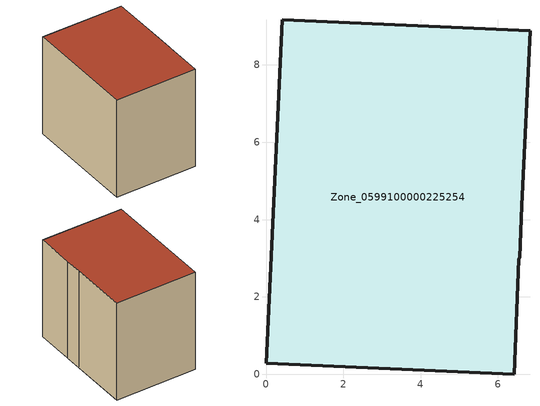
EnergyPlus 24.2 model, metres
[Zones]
Zone_0599100000225254
 floor ground (C_G): 6.56,3.03 6.54,2.97 6.42,0 0,0.28 0.42,9.17 6.83,8.89 6.62,4.36 z1.26
 wall outside (C_F): 6.62,4.36 6.83,8.89 0.42,9.17 0,0.28 6.42,0 6.54,2.97 6.56,3.03 6.62,4.36 z1.26:9.24
 roof outside (C_R): 6.54,2.97 6.56,3.03 6.62,4.36 6.83,8.89 0.42,9.17 0,0.28 6.42,0 z9.24
[BUILDING]
Pand.0599100000225254: North Axis=0; Terrain=City; Loads Convergence Tolerance Value=0.04; Temperature Convergence Tolerance Value=0.4; Solar Distribution=FullExterior; Maximum Number of Warmup Days=25; Minimum Number of Warmup Days=1
[Site:Location]
Rotterdam.The.Hague.AP_ZH_NLD Design_Conditions: Latitude=51.96; Longitude=4.45; Time Zone=1; Elevation=-4.5
[SITE:GROUNDTEMPERATURE:BUILDINGSURFACE]
18, 18, 18, 18, 18, 18, 18, 18, 18, 18, 18, 18
[MATERIAL] Thermal Absorptance=0.9; Solar Absorptance=0.7; Visible Absorptance=0.7
Name | Roughness | Thickness | Conductivity | Density | Specific Heat
G.TC.1965-1974 | MediumSmooth | 0.15 | 0.882353 | 540 | 1210
F.TC.1965-1974 | Rough | 0.3 | 0.697674 | 1920 | 840
R.TC.1965-1974 | MediumRough | 0.2 | 0.232558 | 1500 | 1000
[CONSTRUCTION]
C_G: G.TC.1965-1974
C_F: F.TC.1965-1974
C_R: R.TC.1965-1974
[ZONE]
Zone_0599100000225254: Type=1; Multiplier=1; Ceiling Height=Autocalculate; Volume=Autocalculate; Floor Area=autocalculate; Part of Total Floor Area=Yes
[ZONEINFILTRATION:DESIGNFLOWRATE]
Infil_Zone_0599100000225254: Zone or ZoneList or Space or SpaceList=Zone_0599100000225254; Schedule=AlwaysOn; Design Flow Rate Calculation Method=Flow/Area; Flow Rate per Floor Area=0.003; Constant Term Coefficient=1; Temperature Term Coefficient=0; Velocity Term Coefficient=0; Velocity Squared Term Coefficient=0
[HVACTEMPLATE:ZONE:IDEALLOADSAIRSYSTEM]
Zone_0599100000225254: Maximum Heating Supply Air Temperature=50; Minimum Cooling Supply Air Temperature=13; Maximum Heating Supply Air Humidity Ratio=0.0156; Minimum Cooling Supply Air Humidity Ratio=0.0077; Heating Limit=NoLimit; Cooling Limit=NoLimit; Dehumidification Control Type=ConstantSensibleHeatRatio; Cooling Sensible Heat Ratio=0.7; Dehumidification Setpoint=60; Humidification Control Type=None; Humidification Setpoint=30; Outdoor Air Method=None; Outdoor Air Flow Rate per Person=0.00944; Outdoor Air Flow Rate per Zone Floor Area=0; Outdoor Air Flow Rate per Zone=0; Demand Controlled Ventilation Type=None; Outdoor Air Economizer Type=NoEconomizer; Heat Recovery Type=None; Sensible Heat Recovery Effectiveness=0.7; Latent Heat Recovery Effectiveness=0.65
[ZONECONTROL:THERMOSTAT]
ThermostatControl_Zone_0599100000225254: Zone or ZoneList=Zone_0599100000225254; Control Type Schedule=DualSetpointControlType; Control 1=Thermostat_Zone_0599100000225254; Temperature Difference Between Cutout And Setpoint=0
[THERMOSTATSETPOINT:DUALSETPOINT]
Thermostat_Zone_0599100000225254: Heating Setpoint Temperature Schedule=HeatingSetpoint_Zone_0599100000225254; Cooling Setpoint Temperature Schedule=CoolingSetpoint_Zone_0599100000225254
[SCHEDULE:COMPACT]
HeatingSetpoint_Zone_0599100000225254: Through: 12/31, For: AllDays, Until: 24:00, 21
CoolingSetpoint_Zone_0599100000225254: Through: 12/31, For: AllDays, Until: 24:00, 24
DualSetpointControlType: Through: 12/31, For: AllDays, Until: 24:00, 4
AlwaysOn: Through: 12/31, For: AllDays, Until: 24:00, 1
